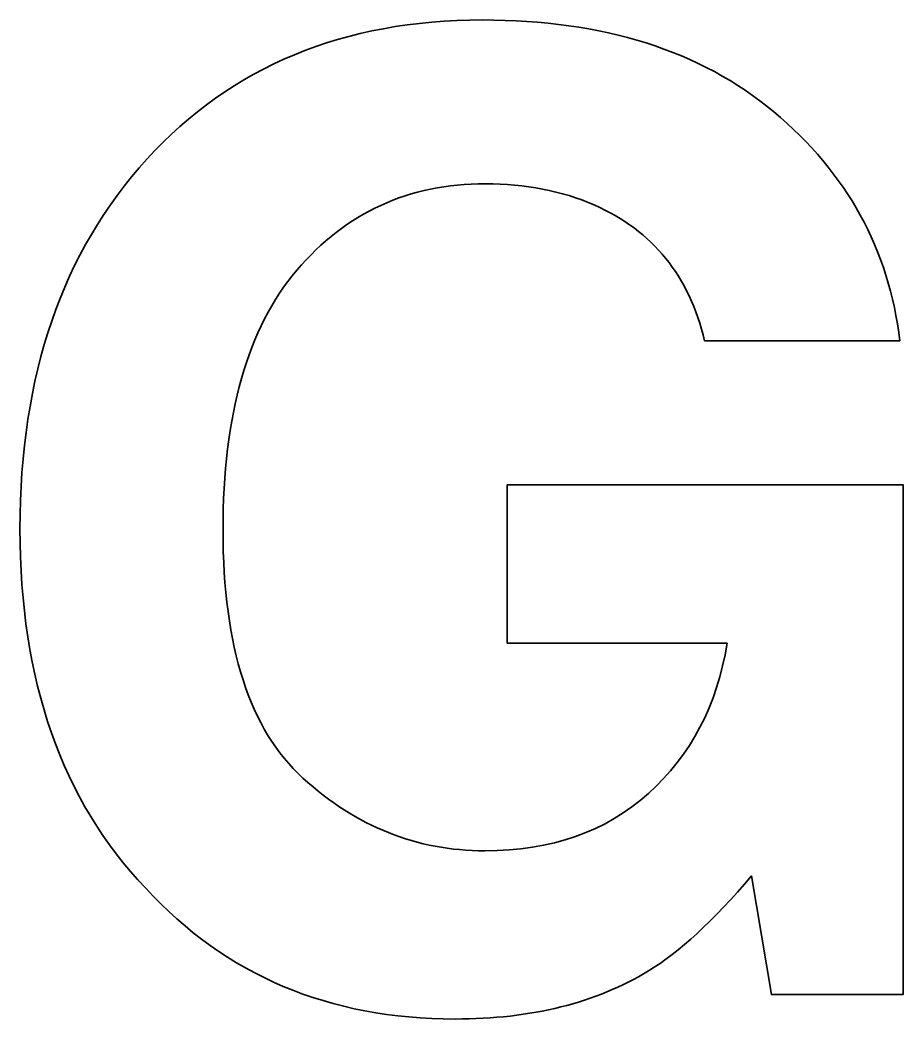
# Model space of a CAD drawing. Header units: inches. Extents: x 0 to 121, y 0 to 137.
import ezdxf

# ---------------------------------------------------------------- set-up
doc = ezdxf.new("R2010")
doc.units = ezdxf.units.IN
doc.header["$MEASUREMENT"] = 0
doc.layers.add('Layer 1', color=7, linetype='Continuous')

msp = doc.modelspace()

# ---------------------------------------------------------------- linework, layer by layer
at = {"layer": 'Layer 1', "color": 179, "lineweight": 35, "true_color": 0x231f20}
msp.add_open_spline([(93.66, 92.78), (91.6, 101.66), (86.58, 107.86), (78.58, 111.39), (74.11, 113.33), (69.14, 114.3), (63.68, 114.3), (53.21, 114.3), (44.61, 110.35), (37.88, 102.46), (31.15, 94.57), (27.78, 82.7), (27.78, 66.86), (27.78, 50.89), (31.43, 39.6), (38.72, 32.97), (46.01, 26.33), (54.3, 23.02), (63.59, 23.02), (72.7, 23.02), (80.17, 25.63), (85.99, 30.86), (91.81, 36.09), (95.4, 42.94), (96.75, 51.42), (96.75, 51.42), (66.67, 51.42), (66.67, 51.42), (66.67, 51.42), (66.67, 73.11), (66.67, 73.11), (66.67, 73.11), (120.83, 73.11), (120.83, 73.11), (120.83, 73.11), (120.83, 3.35), (120.83, 3.35), (120.83, 3.35), (102.83, 3.35), (102.83, 3.35), (102.83, 3.35), (100.1, 19.58), (100.1, 19.58), (94.87, 13.43), (90.16, 9.1), (85.99, 6.58), (78.82, 2.2), (70, 0), (59.53, 0), (42.3, 0), (28.19, 5.96), (17.2, 17.89), (5.73, 29.88), (0, 46.27), (0, 67.07), (0, 88.11), (5.79, 104.97), (17.37, 117.66), (28.96, 130.36), (44.27, 136.7), (63.32, 136.7), (79.84, 136.7), (93.12, 132.51), (103.14, 124.13), (113.17, 115.76), (118.92, 105.3), (120.39, 92.78), (120.39, 92.78), (93.66, 92.78), (93.66, 92.78)], degree=3, knots=[0, 0, 0, 0, 1, 1, 1, 2, 2, 2, 3, 3, 3, 4, 4, 4, 5, 5, 5, 6, 6, 6, 7, 7, 7, 8, 8, 8, 9, 9, 9, 10, 10, 10, 11, 11, 11, 12, 12, 12, 13, 13, 13, 14, 14, 14, 15, 15, 15, 16, 16, 16, 17, 17, 17, 18, 18, 18, 19, 19, 19, 20, 20, 20, 21, 21, 21, 22, 22, 22, 23, 23, 23, 23], dxfattribs=at)

doc.saveas('drawing.dxf')
